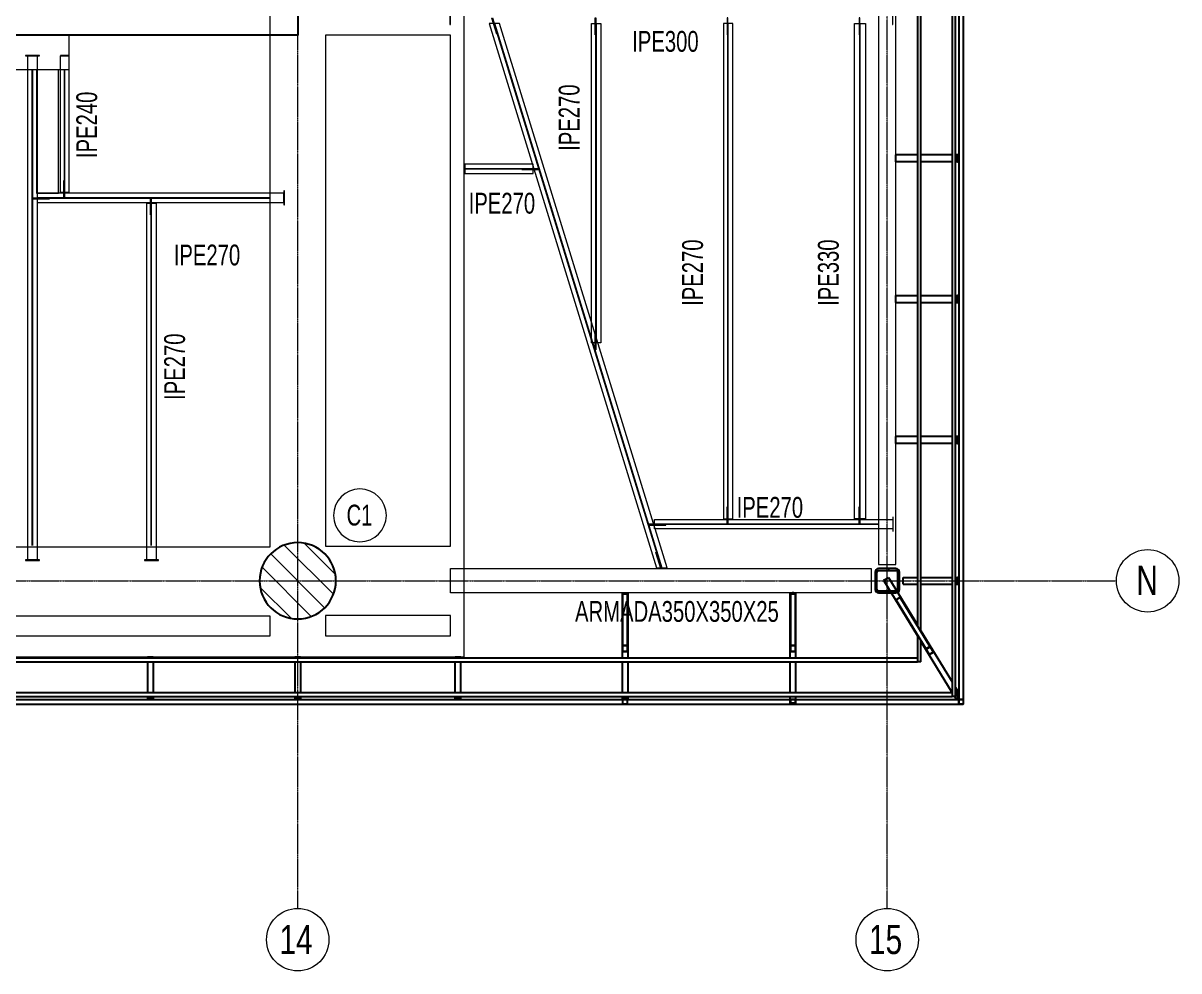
# Model space of a CAD drawing. Header units: millimetres. Extents: x -899 to 76352, y -21218 to 30068.
# Drawn here: x 59686 to 76352, y -5625 to 8042 of the extents above; entities that cross this region are included whole.
import ezdxf

# ---------------------------------------------------------------- set-up
doc = ezdxf.new("R2010")
doc.units = ezdxf.units.MM
doc.header["$LTSCALE"] = 0.9
doc.linetypes.add('Grid Line', pattern=[3.33375, 1.905, -0.47625, 0.47625, -0.47625])
for name, color, linetype, lineweight in [('0-2', 250, 'Continuous', 5), ('A_ALMA', 255, 'Continuous', 5), ('E_COLUMNAS', 1, 'Continuous', 18), ('E_COLUMNAS-1', 254, 'Continuous', 25), ('E_COLUMNAS-2', 1, 'Continuous', 9), ('E_COLUMNAS-3', 1, 'Continuous', 35), ('E_COLUMNAS-4', 1, 'Continuous', 25), ('E_EJES', 8, 'Continuous', 9), ('E_EJES-1', 8, 'Grid Line', 9), ('E_MUROS-1', 2, 'Continuous', 25), ('E_TEXTO', 3, 'Continuous', 9), ('E_VIGAS', 5, 'Continuous', 9), ('E_VIGAS-1', 5, 'Continuous', 25), ('E_VIGAS-2', 10, 'Continuous', 25), ('P-PLATINA', 6, 'Continuous', 15), ('S-COLS-HDLN-1', 52, 'Continuous', 9), ('VIGAS_HCB', 253, 'Continuous', 15)]:
    doc.layers.add(name, color=color, linetype=linetype, lineweight=lineweight)
doc.styles.add('Arial Narrow', font='', dxfattribs={"width": 0.85, "height": 0.3})
doc.styles.add('Swis721 LtCn BT', font='swisscl.ttf', dxfattribs={"height": 0.42})
doc.styles.get('Arial Narrow').set_extended_font_data('Arial Narrow')

# ---------------------------------------------------------------- blocks, each defined once
blk = doc.blocks.new('EST_SFM_VIGA-METALICA-SECCION-C - EST_SFM_VIGA-METALICA-UPN100-1529792-PLANTA TIPO PISO 18 A PISO 23')
at = {"layer": 'E_VIGAS-2'}
for p, q in [((13.831, 0.032), (-13.129, 0.032)), ((14.268, 0.032), (13.965, 0.032)), ((14.269, 0.032), (14.269, -0.018)), ((-13.047, -0.018), (13.749, -0.018)), ((13.882, -0.018), (14.269, -0.018))]:
    blk.add_line(p, q, dxfattribs=at)
blk = doc.blocks.new('EST_SFM_VIGA-METALICA-SECCION-C - EST_SFM_VIGA-METALICA-UPN100-1530878-PLANTA TIPO PISO 18 A PISO 23')
at = {"layer": 'E_VIGAS-2'}
for p, q in [((14.54, 0.018), (-14.294, 0.018)), ((14.54, 0.018), (14.54, -0.032)), ((-14.294, -0.032), (14.54, -0.032))]:
    blk.add_line(p, q, dxfattribs=at)
blk = doc.blocks.new('EST_SFM_VIGA-METALICA-SECCION-C - EST_SFM_VIGA-METALICA-UPN160-1529890-PLANTA TIPO PISO 18 A PISO 23')
at = {"layer": 'E_VIGAS-1'}
for p, q in [((14.442, 0.018), (-14.49, 0.018)), ((14.506, 0.018), (14.5, 0.018)), ((14.506, 0.018), (14.506, 0.013)), ((-14.485, -0.047), (14.437, -0.047)), ((14.438, -0.047), (14.504, -0.047))]:
    blk.add_line(p, q, dxfattribs=at)
blk = doc.blocks.new('EST_SFM_VIGA-METALICA-SECCION-C - EST_SFM_VIGA-METALICA-UPN100-1527742-PLANTA TIPO PISO 18 A PISO 23')
at = {"layer": 'E_VIGAS-2'}
for p, q in [((34.044, 0.018), (-34.827, 0.018)), ((34.044, 0.018), (34.044, -0.032)), ((-34.827, -0.032), (34.044, -0.032))]:
    blk.add_line(p, q, dxfattribs=at)
blk = doc.blocks.new('EST_SFM_VIGA-METALICA-SECCION-C - EST_SFM_VIGA-METALICA-UPN100-1527772-PLANTA TIPO PISO 18 A PISO 23')
at = {"layer": 'E_VIGAS-2'}
for p, q in [((34.942, 0.032), (-34.929, 0.032)), ((34.942, 0.032), (34.942, -0.018)), ((-34.929, -0.018), (34.942, -0.018))]:
    blk.add_line(p, q, dxfattribs=at)
blk = doc.blocks.new('EST_SFM_VIGA-METALICA-SECCION-C - EST_SFM_VIGA-METALICA-UPN160-1579051-PLANTA TIPO PISO 18 A PISO 23')
at = {"layer": 'E_VIGAS-1'}
for p, q in [((30.107, 0.047), (-30.264, 0.047)), ((30.175, 0.047), (30.109, 0.047)), ((32.521, 0.047), (30.176, 0.047)), ((34.951, 0.047), (32.603, 0.047)), ((34.955, 0.047), (34.952, 0.047)), ((34.955, 0.047), (34.955, -0.016)), ((-30.269, -0.018), (30.113, -0.018)), ((30.171, -0.018), (32.533, -0.018)), ((32.591, -0.018), (34.955, -0.018))]:
    blk.add_line(p, q, dxfattribs=at)
blk = doc.blocks.new('EST_SCM_COLUMNA-METALICA-SECCION-CUADRADA - EST_SCM_COLUMNA-TUBULAR-CUADRADA_PTEØ_70x70 e_3mm-1588362-PLANTA TIPO PISO 18 A PISO 23')
at = {"layer": 'E_COLUMNAS-1'}
for p, q in [((-0.035, 0.029), (-0.035, -0.029)), ((-0.032, -0.029), (-0.032, 0.029)), ((0.029, 0.035), (-0.029, 0.035)), ((-0.029, 0.032), (0.029, 0.032)), ((0.032, 0.029), (0.032, -0.029)), ((0.035, -0.029), (0.035, 0.029)), ((0.029, -0.032), (-0.029, -0.032)), ((-0.029, -0.035), (0.029, -0.035))]:
    blk.add_line(p, q, dxfattribs=at)
for centre, radius, start, end in [((-0.029, 0.029), 0.006, 90, 180), ((-0.029, 0.029), 0.003, 90, 180), ((0.029, 0.029), 0.006, 360, 90), ((0.029, 0.029), 0.003, 0, 90), ((-0.029, -0.029), 0.006, 180, 270), ((-0.029, -0.029), 0.003, 180, 270), ((0.029, -0.029), 0.003, 270, 360), ((0.029, -0.029), 0.006, 270, 360), ((0.029, -0.029), 0.006, 280, 350), ((0.029, -0.029), 0.003, 300, 330)]:
    blk.add_arc(centre, radius, start, end, dxfattribs=at)
blk = doc.blocks.new('EST_SCM_COLUMNA-METALICA-SECCION-CUADRADA - EST_SCM_COLUMNA-TUBULAR-CUADRADA_PTEØ_70x70 e_3mm-V32-PLANTA TIPO PISO 18 A PISO 23')
at = {"layer": 'E_COLUMNAS-1'}
for p, q in [((-0.035, 0.029), (-0.035, -0.029)), ((-0.032, -0.029), (-0.032, 0.029)), ((0.029, 0.035), (-0.029, 0.035)), ((-0.029, 0.032), (0.029, 0.032)), ((0.032, 0.029), (0.032, -0.029)), ((0.035, -0.029), (0.035, 0.029)), ((0.029, -0.032), (-0.029, -0.032)), ((-0.029, -0.035), (0.029, -0.035))]:
    blk.add_line(p, q, dxfattribs=at)
for centre, radius, start, end in [((-0.029, 0.029), 0.006, 90, 180), ((-0.029, 0.029), 0.003, 90, 180), ((0.029, 0.029), 0.006, 360, 90), ((0.029, 0.029), 0.003, 0, 90), ((-0.029, -0.029), 0.006, 180, 270), ((-0.029, -0.029), 0.006, 190, 270), ((-0.029, -0.029), 0.003, 180, 270), ((-0.029, -0.029), 0.003, 210, 270), ((0.029, -0.029), 0.003, 270, 360), ((0.029, -0.029), 0.006, 270, 360), ((0.029, -0.029), 0.006, 270, 350), ((0.029, -0.029), 0.003, 270, 330)]:
    blk.add_arc(centre, radius, start, end, dxfattribs=at)
blk = doc.blocks.new('EST_SCM_COLUMNA-METALICA-SECCION-CUADRADA - EST_SCM_COLUMNA-TUBULAR-CUADRADA_PTEØ_70x70 e_3mm-V37-PLANTA TIPO PISO 18 A PISO 23')
at = {"layer": 'E_COLUMNAS-2'}
h = blk.add_hatch(dxfattribs=at)
h.set_pattern_fill('FP_5', color=256, style=0, pattern_type=2)
h.set_pattern_definition([(315, (-7.522, 138.917), (0.15909903, 0.15909903), [])])
h.paths.add_polyline_path([(-0.029, 0.035), (-0.033, 0.033), (-0.035, 0.029), (-0.031, 0.031)])
h.paths.add_polyline_path([(0.029, 0.035), (-0.029, 0.035), (-0.029, 0.032), (0.029, 0.032)])
h.paths.add_polyline_path([(0.029, 0.035), (0.031, 0.031), (0.035, 0.029), (0.033, 0.033)])
h.paths.add_polyline_path([(0.035, -0.029), (0.031, -0.031), (0.029, -0.035), (0.033, -0.033)])
h.paths.add_polyline_path([(0.035, 0.029), (0.032, 0.029), (0.032, -0.029), (0.035, -0.029)])
h.paths.add_polyline_path([(-0.035, -0.029), (-0.033, -0.033), (-0.029, -0.035), (-0.031, -0.031)])
h.paths.add_polyline_path([(-0.032, 0.029), (-0.035, 0.029), (-0.035, -0.029), (-0.032, -0.029)])
h.paths.add_polyline_path([(-0.029, -0.032), (-0.029, -0.035), (0.029, -0.035), (0.029, -0.032), (0.014, -0.032)])
at = {"layer": 'E_COLUMNAS-1'}
for p, q in [((-0.035, 0.029), (-0.035, -0.029)), ((-0.032, -0.029), (-0.032, 0.029)), ((0.029, 0.035), (-0.029, 0.035)), ((-0.029, 0.032), (0.029, 0.032)), ((0.032, 0.029), (0.032, -0.029)), ((0.035, -0.029), (0.035, 0.029)), ((0.029, -0.032), (-0.029, -0.032)), ((-0.029, -0.035), (0.029, -0.035))]:
    blk.add_line(p, q, dxfattribs=at)
for centre, radius, start, end in [((-0.029, 0.029), 0.006, 90, 180), ((-0.029, 0.029), 0.003, 90, 180), ((0.029, 0.029), 0.006, 360, 90), ((0.029, 0.029), 0.003, 0, 90), ((-0.029, -0.029), 0.006, 180, 270), ((-0.029, -0.029), 0.003, 180, 270), ((0.029, -0.029), 0.003, 270, 360), ((0.029, -0.029), 0.006, 270, 360)]:
    blk.add_arc(centre, radius, start, end, dxfattribs=at)
blk = doc.blocks.new('DCTIB_CNI_EST_MOD-1A-FAC_0001_rvt-2-PLANTA TIPO PISO 18 A PISO 23')
at = {"layer": 'E_COLUMNAS-1'}
for centre, radius, start, end in [((-9.971, 138.946), 0.006, 90, 170), ((-9.971, 138.946), 0.006, 90, 170), ((-9.971, 138.946), 0.003, 90, 150), ((-9.971, 138.946), 0.003, 90, 150), ((-9.913, 138.946), 0.006, 10, 90), ((-9.913, 138.946), 0.006, 10, 90), ((-9.913, 138.946), 0.003, 30, 90), ((-9.913, 138.946), 0.003, 30, 90), ((-5.128, 138.946), 0.006, 100, 170), ((-5.128, 138.946), 0.006, 100, 170), ((-5.128, 138.946), 0.003, 120, 150), ((-5.128, 138.946), 0.003, 120, 150)]:
    blk.add_arc(centre, radius, start, end, dxfattribs=at)
at = {"layer": 'E_VIGAS-1'}
for p, q in [((-6.037, 146.704), (-6.037, 146.804)), ((-5.727, 146.804), (-6.037, 146.804)), ((-5.727, 146.704), (-6.037, 146.704)), ((-5.227, 146.804), (-5.677, 146.804)), ((-5.227, 146.704), (-5.677, 146.704)), ((-5.149, 146.804), (-5.177, 146.804)), ((-5.149, 146.704), (-5.177, 146.704)), ((-5.149, 146.804), (-5.149, 146.704)), ((-5.149, 146.704), (-5.149, 146.804)), ((-5.149, 146.804), (-5.148, 146.804)), ((-5.148, 146.704), (-5.149, 146.704)), ((-5.148, 146.804), (-5.148, 146.767)), ((-5.129, 146.804), (-5.148, 146.804)), ((-5.148, 146.757), (-5.143, 146.757)), ((-5.143, 146.757), (-5.148, 146.757)), ((-5.148, 146.757), (-5.143, 146.757)), ((-5.143, 146.752), (-5.148, 146.752)), ((-5.143, 146.752), (-5.148, 146.752)), ((-5.148, 146.752), (-5.143, 146.752)), ((-5.148, 146.742), (-5.148, 146.704)), ((-5.148, 146.704), (-5.129, 146.704)), ((-5.143, 146.757), (-5.129, 146.757)), ((-5.129, 146.752), (-5.143, 146.752)), ((-6.038, 144.674), (-6.038, 144.774)), ((-6.038, 144.774), (-5.727, 144.774)), ((-6.038, 144.674), (-5.727, 144.674)), ((-5.677, 144.774), (-5.227, 144.774)), ((-5.677, 144.674), (-5.227, 144.674)), ((-5.177, 144.774), (-5.149, 144.774)), ((-5.177, 144.674), (-5.149, 144.674)), ((-5.149, 144.774), (-5.149, 144.674)), ((-5.149, 144.774), (-5.148, 144.774)), ((-5.149, 144.674), (-5.149, 144.774)), ((-5.148, 144.674), (-5.149, 144.674)), ((-5.129, 144.774), (-5.148, 144.774)), ((-5.148, 144.774), (-5.148, 144.736)), ((-5.148, 144.726), (-5.143, 144.726)), ((-5.143, 144.726), (-5.148, 144.726)), ((-5.148, 144.726), (-5.143, 144.726)), ((-5.143, 144.721), (-5.148, 144.721)), ((-5.143, 144.721), (-5.148, 144.721)), ((-5.148, 144.721), (-5.143, 144.721)), ((-5.148, 144.711), (-5.148, 144.674)), ((-5.148, 144.674), (-5.129, 144.674)), ((-5.143, 144.726), (-5.129, 144.726)), ((-5.129, 144.721), (-5.143, 144.721)), ((-6.037, 142.643), (-6.037, 142.743)), ((-5.727, 142.743), (-6.037, 142.743)), ((-5.227, 142.743), (-5.677, 142.743)), ((-5.149, 142.743), (-5.177, 142.743)), ((-5.149, 142.743), (-5.149, 142.643)), ((-5.149, 142.643), (-5.149, 142.743)), ((-5.149, 142.743), (-5.148, 142.743)), ((-5.148, 142.743), (-5.148, 142.706)), ((-5.129, 142.743), (-5.148, 142.743)), ((-5.148, 142.696), (-5.143, 142.696)), ((-5.143, 142.696), (-5.148, 142.696)), ((-5.148, 142.696), (-5.143, 142.696)), ((-5.143, 142.69), (-5.148, 142.69)), ((-5.143, 142.69), (-5.148, 142.69)), ((-5.148, 142.69), (-5.143, 142.69)), ((-5.148, 142.68), (-5.148, 142.643)), ((-5.143, 142.696), (-5.129, 142.696)), ((-5.129, 142.69), (-5.143, 142.69)), ((-5.727, 142.643), (-6.037, 142.643)), ((-5.227, 142.643), (-5.677, 142.643)), ((-5.149, 142.643), (-5.177, 142.643)), ((-5.148, 142.643), (-5.149, 142.643)), ((-5.148, 142.643), (-5.129, 142.643)), ((-6.215, 140.67), (-6.145, 140.712)), ((-6.215, 140.67), (-5.727, 139.869)), ((-6.145, 140.712), (-5.727, 140.027)), ((-5.934, 140.612), (-5.934, 140.712)), ((-5.934, 140.712), (-5.727, 140.712)), ((-5.677, 140.712), (-5.227, 140.712)), ((-5.177, 140.712), (-5.149, 140.712)), ((-5.149, 140.712), (-5.149, 140.612)), ((-5.149, 140.712), (-5.148, 140.712)), ((-5.149, 140.612), (-5.149, 140.712)), ((-5.129, 140.712), (-5.148, 140.712)), ((-5.148, 140.712), (-5.148, 140.675)), ((-5.148, 140.665), (-5.143, 140.665)), ((-5.143, 140.665), (-5.148, 140.665)), ((-5.148, 140.665), (-5.143, 140.665)), ((-5.143, 140.66), (-5.148, 140.66)), ((-5.143, 140.66), (-5.148, 140.66)), ((-5.148, 140.66), (-5.143, 140.66)), ((-5.143, 140.665), (-5.129, 140.665)), ((-5.129, 140.66), (-5.143, 140.66)), ((-5.934, 140.612), (-5.727, 140.612)), ((-5.677, 140.612), (-5.227, 140.612)), ((-5.177, 140.612), (-5.149, 140.612)), ((-5.148, 140.612), (-5.149, 140.612)), ((-5.148, 140.65), (-5.148, 140.612)), ((-5.148, 140.612), (-5.129, 140.612)), ((-9.983, 140.487), (-9.901, 140.487)), ((-9.983, 140.487), (-9.983, 139.545)), ((-9.977, 140.468), (-9.977, 139.727)), ((-9.91, 140.472), (-9.974, 140.472)), ((-9.907, 139.727), (-9.907, 140.468)), ((-9.901, 140.487), (-9.901, 139.545)), ((-7.563, 140.488), (-7.535, 140.488)), ((-7.563, 140.487), (-7.481, 140.487)), ((-7.563, 139.545), (-7.563, 140.487)), ((-7.557, 140.464), (-7.557, 139.727)), ((-7.49, 140.468), (-7.554, 140.468)), ((-7.525, 140.488), (-7.525, 140.487)), ((-7.519, 140.488), (-7.525, 140.488)), ((-7.52, 140.487), (-7.52, 140.488)), ((-7.509, 140.488), (-7.481, 140.488)), ((-7.487, 139.727), (-7.487, 140.464)), ((-7.481, 139.545), (-7.481, 140.487)), ((-6.034, 140.384), (-5.602, 139.675)), ((-5.979, 140.423), (-6.033, 140.389)), ((-5.542, 139.711), (-5.974, 140.421)), ((-5.676, 139.943), (-5.227, 139.206)), ((-9.977, 139.727), (-9.977, 139.645)), ((-9.976, 139.731), (-9.976, 139.727)), ((-9.976, 139.645), (-9.976, 139.727)), ((-9.91, 139.731), (-9.974, 139.731)), ((-9.974, 139.729), (-9.91, 139.729)), ((-9.909, 139.727), (-9.909, 139.731)), ((-9.909, 139.727), (-9.909, 139.645)), ((-9.907, 139.645), (-9.907, 139.727)), ((-7.557, 139.727), (-7.557, 139.645)), ((-7.556, 139.731), (-7.556, 139.727)), ((-7.556, 139.645), (-7.556, 139.727)), ((-7.49, 139.731), (-7.554, 139.731)), ((-7.554, 139.729), (-7.49, 139.729)), ((-7.489, 139.727), (-7.489, 139.731)), ((-7.489, 139.727), (-7.489, 139.645)), ((-7.487, 139.645), (-7.487, 139.727)), ((-5.677, 139.787), (-5.227, 139.048)), ((-5.602, 139.679), (-5.6, 139.676)), ((-5.602, 139.675), (-5.556, 139.601)), ((-5.547, 139.713), (-5.601, 139.68)), ((-5.6, 139.678), (-5.545, 139.712)), ((-5.555, 139.602), (-5.6, 139.676)), ((-5.543, 139.711), (-5.545, 139.714)), ((-5.543, 139.711), (-5.498, 139.637)), ((-5.497, 139.637), (-5.542, 139.711)), ((-16.828, 139.567), (-16.746, 139.567)), ((-16.828, 139.567), (-16.828, 139.545)), ((-16.828, 139.495), (-16.828, 139.045)), ((-16.746, 139.567), (-16.746, 139.545)), ((-16.746, 139.495), (-16.746, 139.045)), ((-14.703, 139.567), (-14.621, 139.567)), ((-14.703, 139.567), (-14.703, 139.545)), ((-14.703, 139.495), (-14.703, 139.045)), ((-14.621, 139.567), (-14.621, 139.545)), ((-14.621, 139.495), (-14.621, 139.045)), ((-12.393, 139.567), (-12.311, 139.567)), ((-12.393, 139.545), (-12.393, 139.567)), ((-12.393, 139.045), (-12.393, 139.495)), ((-12.311, 139.545), (-12.311, 139.567)), ((-12.311, 139.045), (-12.311, 139.495)), ((-9.983, 139.495), (-9.983, 139.045)), ((-9.976, 139.652), (-9.976, 139.645)), ((-9.91, 139.643), (-9.974, 139.643)), ((-9.974, 139.641), (-9.91, 139.641)), ((-9.909, 139.645), (-9.909, 139.652)), ((-9.901, 139.495), (-9.901, 139.045)), ((-7.563, 139.045), (-7.563, 139.495)), ((-7.556, 139.652), (-7.556, 139.645)), ((-7.49, 139.643), (-7.554, 139.643)), ((-7.554, 139.641), (-7.49, 139.641)), ((-7.489, 139.645), (-7.489, 139.652)), ((-7.481, 139.045), (-7.481, 139.495)), ((-5.56, 139.609), (-5.555, 139.602)), ((-5.498, 139.634), (-5.553, 139.601)), ((-5.552, 139.599), (-5.497, 139.632)), ((-5.498, 139.637), (-5.502, 139.644)), ((-16.828, 138.995), (-16.828, 138.967)), ((-16.746, 138.995), (-16.746, 138.967)), ((-14.703, 138.995), (-14.703, 138.967)), ((-14.621, 138.995), (-14.621, 138.967)), ((-12.393, 138.967), (-12.393, 138.995)), ((-12.311, 138.967), (-12.311, 138.995)), ((-9.983, 138.995), (-9.983, 138.967)), ((-9.901, 138.995), (-9.901, 138.967)), ((-7.563, 138.9), (-7.563, 138.995)), ((-7.481, 138.9), (-7.481, 138.995)), ((-5.194, 138.995), (-5.177, 138.967)), ((-5.177, 139.124), (-5.149, 139.078)), ((-5.149, 138.967), (-5.149, 139.078)), ((-5.148, 139.076), (-5.148, 139.023)), ((-5.129, 139.033), (-5.148, 139.065)), ((-5.146, 138.999), (-5.143, 138.994)), ((-16.828, 138.967), (-16.746, 138.967)), ((-16.828, 138.966), (-16.828, 138.967)), ((-16.8, 138.966), (-16.828, 138.966)), ((-16.79, 138.961), (-16.79, 138.966)), ((-16.79, 138.947), (-16.79, 138.961)), ((-16.785, 138.966), (-16.785, 138.961)), ((-16.785, 138.961), (-16.785, 138.947)), ((-16.746, 138.966), (-16.774, 138.966)), ((-16.746, 138.967), (-16.746, 138.966)), ((-14.621, 138.967), (-14.703, 138.967)), ((-14.703, 138.967), (-14.621, 138.967)), ((-14.703, 138.966), (-14.703, 138.967)), ((-14.675, 138.966), (-14.703, 138.966)), ((-14.665, 138.961), (-14.665, 138.966)), ((-14.665, 138.947), (-14.665, 138.961)), ((-14.66, 138.966), (-14.66, 138.961)), ((-14.66, 138.961), (-14.66, 138.947)), ((-14.621, 138.966), (-14.649, 138.966)), ((-14.621, 138.967), (-14.621, 138.966)), ((-12.311, 138.967), (-12.393, 138.967)), ((-12.393, 138.966), (-12.393, 138.967)), ((-12.393, 138.967), (-12.311, 138.967)), ((-12.365, 138.966), (-12.393, 138.966)), ((-12.355, 138.961), (-12.355, 138.966)), ((-12.355, 138.947), (-12.355, 138.961)), ((-12.35, 138.966), (-12.35, 138.961)), ((-12.35, 138.961), (-12.35, 138.947)), ((-12.311, 138.966), (-12.339, 138.966)), ((-12.311, 138.967), (-12.311, 138.966)), ((-9.901, 138.967), (-9.983, 138.967)), ((-9.983, 138.967), (-9.901, 138.967)), ((-9.983, 138.966), (-9.983, 138.967)), ((-9.955, 138.966), (-9.983, 138.966)), ((-9.945, 138.961), (-9.945, 138.966)), ((-9.945, 138.952), (-9.945, 138.961)), ((-9.945, 138.947), (-9.945, 138.949)), ((-9.94, 138.966), (-9.94, 138.961)), ((-9.94, 138.961), (-9.94, 138.952)), ((-9.94, 138.949), (-9.94, 138.947)), ((-9.901, 138.966), (-9.929, 138.966)), ((-9.901, 138.967), (-9.901, 138.966)), ((-7.557, 138.9), (-7.563, 138.9)), ((-7.49, 138.9), (-7.554, 138.9)), ((-7.481, 138.9), (-7.487, 138.9)), ((-5.149, 138.967), (-5.177, 138.967)), ((-5.177, 138.967), (-5.149, 138.967)), ((-5.148, 138.966), (-5.177, 138.966)), ((-5.17, 138.966), (-5.158, 138.947)), ((-5.153, 138.95), (-5.153, 138.952)), ((-5.152, 138.955), (-5.151, 138.957)), ((-5.15, 138.959), (-5.149, 138.961)), ((-5.148, 138.972), (-5.148, 138.966)), ((-5.148, 138.966), (-5.148, 138.972)), ((-5.143, 138.984), (-5.146, 138.99))]:
    blk.add_line(p, q, dxfattribs=at)
at = {"layer": 'E_VIGAS-1', "flags": 128}
for points in [[(-9.974, 140.472), (-9.975, 140.471), (-9.975, 140.471), (-9.976, 140.471), (-9.976, 140.47), (-9.977, 140.469), (-9.977, 140.469), (-9.977, 140.468)], [(-9.907, 140.468), (-9.907, 140.469), (-9.907, 140.469), (-9.908, 140.47), (-9.908, 140.471), (-9.909, 140.471), (-9.909, 140.471), (-9.91, 140.472)], [(-7.554, 140.468), (-7.555, 140.467), (-7.555, 140.467), (-7.556, 140.467), (-7.556, 140.466), (-7.557, 140.465), (-7.557, 140.465), (-7.557, 140.464)], [(-7.487, 140.464), (-7.487, 140.465), (-7.487, 140.465), (-7.488, 140.466), (-7.488, 140.467), (-7.489, 140.467), (-7.489, 140.467), (-7.49, 140.468)], [(-6.034, 140.384), (-6.034, 140.385), (-6.034, 140.386), (-6.034, 140.387), (-6.034, 140.388), (-6.034, 140.388), (-6.034, 140.389), (-6.033, 140.389)], [(-5.979, 140.423), (-5.978, 140.423), (-5.977, 140.423), (-5.977, 140.423), (-5.976, 140.423), (-5.975, 140.422), (-5.974, 140.422), (-5.974, 140.421)], [(-9.974, 139.731), (-9.975, 139.731), (-9.975, 139.731), (-9.976, 139.73), (-9.976, 139.73), (-9.977, 139.729), (-9.977, 139.728), (-9.977, 139.727)], [(-9.976, 139.727), (-9.976, 139.728), (-9.975, 139.728), (-9.975, 139.728), (-9.975, 139.729), (-9.975, 139.729), (-9.974, 139.729), (-9.974, 139.729)], [(-9.907, 139.727), (-9.907, 139.728), (-9.907, 139.729), (-9.908, 139.73), (-9.908, 139.73), (-9.909, 139.731), (-9.909, 139.731), (-9.91, 139.731)], [(-9.91, 139.729), (-9.91, 139.729), (-9.909, 139.729), (-9.909, 139.729), (-9.909, 139.728), (-9.909, 139.728), (-9.909, 139.728), (-9.909, 139.727)], [(-7.554, 139.731), (-7.555, 139.731), (-7.555, 139.731), (-7.556, 139.73), (-7.556, 139.73), (-7.557, 139.729), (-7.557, 139.728), (-7.557, 139.727)], [(-7.556, 139.727), (-7.556, 139.728), (-7.555, 139.728), (-7.555, 139.728), (-7.555, 139.729), (-7.555, 139.729), (-7.554, 139.729), (-7.554, 139.729)], [(-7.487, 139.727), (-7.487, 139.728), (-7.487, 139.729), (-7.488, 139.73), (-7.488, 139.73), (-7.489, 139.731), (-7.489, 139.731), (-7.49, 139.731)], [(-7.49, 139.729), (-7.49, 139.729), (-7.489, 139.729), (-7.489, 139.729), (-7.489, 139.728), (-7.489, 139.728), (-7.489, 139.728), (-7.489, 139.727)], [(-5.601, 139.68), (-5.602, 139.68), (-5.602, 139.679), (-5.602, 139.678), (-5.602, 139.678), (-5.602, 139.677), (-5.602, 139.676), (-5.602, 139.675)], [(-5.6, 139.676), (-5.601, 139.676), (-5.601, 139.677), (-5.601, 139.677), (-5.601, 139.678), (-5.601, 139.678), (-5.6, 139.678), (-5.6, 139.678)], [(-5.542, 139.711), (-5.542, 139.712), (-5.543, 139.713), (-5.544, 139.713), (-5.544, 139.714), (-5.545, 139.714), (-5.546, 139.714), (-5.547, 139.713)], [(-5.545, 139.712), (-5.545, 139.712), (-5.545, 139.712), (-5.544, 139.712), (-5.544, 139.712), (-5.544, 139.711), (-5.543, 139.711), (-5.543, 139.711)], [(-9.977, 139.645), (-9.977, 139.644), (-9.977, 139.643), (-9.976, 139.642), (-9.976, 139.641), (-9.975, 139.641), (-9.975, 139.641), (-9.974, 139.641)], [(-9.974, 139.643), (-9.974, 139.643), (-9.975, 139.643), (-9.975, 139.643), (-9.975, 139.643), (-9.975, 139.644), (-9.976, 139.644), (-9.976, 139.645)], [(-9.91, 139.641), (-9.909, 139.641), (-9.909, 139.641), (-9.908, 139.641), (-9.908, 139.642), (-9.907, 139.643), (-9.907, 139.644), (-9.907, 139.645)], [(-9.909, 139.645), (-9.909, 139.644), (-9.909, 139.644), (-9.909, 139.643), (-9.909, 139.643), (-9.909, 139.643), (-9.91, 139.643), (-9.91, 139.643)], [(-7.557, 139.645), (-7.557, 139.644), (-7.557, 139.643), (-7.556, 139.642), (-7.556, 139.641), (-7.555, 139.641), (-7.555, 139.641), (-7.554, 139.641)], [(-7.554, 139.643), (-7.554, 139.643), (-7.555, 139.643), (-7.555, 139.643), (-7.555, 139.643), (-7.555, 139.644), (-7.556, 139.644), (-7.556, 139.645)], [(-7.49, 139.641), (-7.489, 139.641), (-7.489, 139.641), (-7.488, 139.641), (-7.488, 139.642), (-7.487, 139.643), (-7.487, 139.644), (-7.487, 139.645)], [(-7.489, 139.645), (-7.489, 139.644), (-7.489, 139.644), (-7.489, 139.643), (-7.489, 139.643), (-7.489, 139.643), (-7.49, 139.643), (-7.49, 139.643)], [(-5.556, 139.601), (-5.556, 139.6), (-5.555, 139.6), (-5.555, 139.599), (-5.554, 139.599), (-5.553, 139.599), (-5.552, 139.599), (-5.552, 139.599)], [(-5.553, 139.601), (-5.553, 139.601), (-5.553, 139.601), (-5.554, 139.601), (-5.554, 139.601), (-5.554, 139.601), (-5.555, 139.601), (-5.555, 139.601), (-5.555, 139.602)], [(-5.498, 139.637), (-5.498, 139.636), (-5.498, 139.636), (-5.498, 139.635), (-5.498, 139.635), (-5.498, 139.635), (-5.498, 139.634), (-5.498, 139.634)], [(-5.497, 139.632), (-5.497, 139.633), (-5.496, 139.633), (-5.496, 139.634), (-5.496, 139.635), (-5.496, 139.636), (-5.496, 139.636), (-5.497, 139.637)], [(-5.149, 139.078), (-5.149, 139.077), (-5.148, 139.076)], [(-5.143, 138.994), (-5.138, 138.987), (-5.133, 138.978), (-5.129, 138.971)], [(-5.177, 138.966), (-5.177, 138.967), (-5.177, 138.967)], [(-5.154, 138.947), (-5.153, 138.951), (-5.152, 138.956), (-5.149, 138.96), (-5.146, 138.964), (-5.142, 138.968), (-5.138, 138.97), (-5.135, 138.971)], [(-5.129, 138.961), (-5.133, 138.968), (-5.138, 138.977), (-5.143, 138.984)]]:
    blk.add_lwpolyline(points, dxfattribs=at)
at = {"layer": 'E_VIGAS-1'}
for centre, start_param, end_param in [((-7.535, 140.488), 0, 1.570796), ((-7.535, 140.487), 4.974188, 5.497787), ((-7.535, 140.487), 5.759587, 6.283185), ((-7.509, 140.488), 1.570796, 3.141593), ((-7.509, 140.487), 3.141593, 3.665191), ((-7.509, 140.487), 3.926991, 4.45059)]:
    blk.add_ellipse(centre, major_axis=(0.0107, 0), ratio=0.003149, start_param=start_param, end_param=end_param, dxfattribs=at)
for points, knots in [([(-5.148, 146.767), (-5.148, 146.766), (-5.148, 146.765), (-5.147, 146.762), (-5.147, 146.76), (-5.146, 146.759), (-5.145, 146.757), (-5.143, 146.757), (-5.143, 146.757)], [0, 0, 0, 0, 0.142857, 0.285714, 0.428571, 0.571429, 0.785714, 1, 1, 1, 1]), ([(-5.143, 146.752), (-5.143, 146.752), (-5.144, 146.751), (-5.145, 146.751), (-5.146, 146.75), (-5.147, 146.748), (-5.147, 146.747), (-5.147, 146.746), (-5.148, 146.744), (-5.148, 146.743), (-5.148, 146.742)], [0, 0, 0, 0, 0.142857, 0.285714, 0.428571, 0.571429, 0.678571, 0.732143, 0.785714, 1, 1, 1, 1]), ([(-5.148, 144.736), (-5.148, 144.735), (-5.148, 144.734), (-5.147, 144.732), (-5.147, 144.73), (-5.146, 144.728), (-5.145, 144.727), (-5.143, 144.726), (-5.143, 144.726)], [0, 0, 0, 0, 0.142857, 0.285714, 0.428571, 0.571429, 0.785714, 1, 1, 1, 1]), ([(-5.143, 144.721), (-5.143, 144.721), (-5.144, 144.721), (-5.145, 144.72), (-5.146, 144.719), (-5.147, 144.718), (-5.147, 144.716), (-5.147, 144.715), (-5.148, 144.714), (-5.148, 144.712), (-5.148, 144.711)], [0, 0, 0, 0, 0.142857, 0.285714, 0.428571, 0.571429, 0.678571, 0.732143, 0.785714, 1, 1, 1, 1]), ([(-5.148, 142.706), (-5.148, 142.705), (-5.148, 142.703), (-5.147, 142.701), (-5.147, 142.699), (-5.146, 142.697), (-5.145, 142.696), (-5.143, 142.696), (-5.143, 142.696)], [0, 0, 0, 0, 0.142857, 0.285714, 0.428571, 0.571429, 0.785714, 1, 1, 1, 1]), ([(-5.143, 142.69), (-5.143, 142.69), (-5.144, 142.69), (-5.145, 142.69), (-5.146, 142.688), (-5.147, 142.687), (-5.147, 142.686), (-5.147, 142.685), (-5.148, 142.683), (-5.148, 142.682), (-5.148, 142.68)], [0, 0, 0, 0, 0.142857, 0.285714, 0.428571, 0.571429, 0.678571, 0.732143, 0.785714, 1, 1, 1, 1]), ([(-5.148, 140.675), (-5.148, 140.674), (-5.148, 140.673), (-5.147, 140.67), (-5.147, 140.669), (-5.146, 140.667), (-5.145, 140.665), (-5.143, 140.665), (-5.143, 140.665)], [0, 0, 0, 0, 0.142857, 0.285714, 0.428571, 0.571429, 0.785714, 1, 1, 1, 1]), ([(-5.143, 140.66), (-5.143, 140.66), (-5.144, 140.66), (-5.145, 140.659), (-5.146, 140.658), (-5.147, 140.656), (-5.147, 140.655), (-5.147, 140.654), (-5.148, 140.652), (-5.148, 140.651), (-5.148, 140.65)], [0, 0, 0, 0, 0.142857, 0.285714, 0.428571, 0.571429, 0.678571, 0.732143, 0.785714, 1, 1, 1, 1]), ([(-5.148, 139.023), (-5.148, 139.021), (-5.148, 139.018), (-5.148, 139.014), (-5.147, 139.009), (-5.147, 139.004), (-5.145, 138.998), (-5.143, 138.995), (-5.143, 138.994)], [0, 0, 0, 0, 0.142857, 0.285714, 0.428571, 0.571429, 0.857143, 1, 1, 1, 1]), ([(-16.79, 138.961), (-16.79, 138.962), (-16.79, 138.963), (-16.792, 138.965), (-16.793, 138.965), (-16.795, 138.966), (-16.796, 138.966), (-16.797, 138.966), (-16.799, 138.966), (-16.8, 138.966)], [0, 0, 0, 0, 0.285714, 0.428571, 0.571429, 0.678571, 0.732143, 0.785714, 1, 1, 1, 1]), ([(-16.8, 138.966), (-16.799, 138.966), (-16.798, 138.966), (-16.795, 138.966), (-16.793, 138.965), (-16.791, 138.964), (-16.79, 138.963), (-16.79, 138.962), (-16.79, 138.961)], [0, 0, 0, 0, 0.142857, 0.285714, 0.428571, 0.571429, 0.785714, 1, 1, 1, 1]), ([(-16.785, 138.961), (-16.785, 138.962), (-16.784, 138.963), (-16.783, 138.965), (-16.781, 138.965), (-16.78, 138.966), (-16.779, 138.966), (-16.777, 138.966), (-16.775, 138.966), (-16.774, 138.966)], [0, 0, 0, 0, 0.285714, 0.428571, 0.571429, 0.678571, 0.732143, 0.785714, 1, 1, 1, 1]), ([(-16.774, 138.966), (-16.775, 138.966), (-16.776, 138.966), (-16.779, 138.966), (-16.781, 138.965), (-16.783, 138.964), (-16.784, 138.963), (-16.785, 138.962), (-16.785, 138.961)], [0, 0, 0, 0, 0.142857, 0.285714, 0.428571, 0.571429, 0.785714, 1, 1, 1, 1]), ([(-14.665, 138.961), (-14.665, 138.962), (-14.665, 138.963), (-14.667, 138.965), (-14.668, 138.965), (-14.67, 138.966), (-14.671, 138.966), (-14.672, 138.966), (-14.674, 138.966), (-14.675, 138.966)], [0, 0, 0, 0, 0.285714, 0.428571, 0.571429, 0.678571, 0.732143, 0.785714, 1, 1, 1, 1]), ([(-14.675, 138.966), (-14.674, 138.966), (-14.673, 138.966), (-14.67, 138.966), (-14.668, 138.965), (-14.666, 138.964), (-14.665, 138.963), (-14.665, 138.962), (-14.665, 138.961)], [0, 0, 0, 0, 0.142857, 0.285714, 0.428571, 0.571429, 0.785714, 1, 1, 1, 1]), ([(-14.66, 138.961), (-14.66, 138.962), (-14.659, 138.963), (-14.658, 138.965), (-14.656, 138.965), (-14.655, 138.966), (-14.654, 138.966), (-14.652, 138.966), (-14.65, 138.966), (-14.649, 138.966)], [0, 0, 0, 0, 0.285714, 0.428571, 0.571429, 0.678571, 0.732143, 0.785714, 1, 1, 1, 1]), ([(-14.649, 138.966), (-14.65, 138.966), (-14.651, 138.966), (-14.654, 138.966), (-14.656, 138.965), (-14.658, 138.964), (-14.659, 138.963), (-14.66, 138.962), (-14.66, 138.961)], [0, 0, 0, 0, 0.142857, 0.285714, 0.428571, 0.571429, 0.785714, 1, 1, 1, 1]), ([(-12.365, 138.966), (-12.364, 138.966), (-12.363, 138.966), (-12.36, 138.966), (-12.358, 138.965), (-12.356, 138.964), (-12.355, 138.963), (-12.355, 138.962), (-12.355, 138.961)], [0, 0, 0, 0, 0.142857, 0.285714, 0.428571, 0.571429, 0.785714, 1, 1, 1, 1]), ([(-12.355, 138.961), (-12.355, 138.962), (-12.355, 138.963), (-12.357, 138.965), (-12.358, 138.965), (-12.36, 138.966), (-12.361, 138.966), (-12.362, 138.966), (-12.364, 138.966), (-12.365, 138.966)], [0, 0, 0, 0, 0.285714, 0.428571, 0.571429, 0.678571, 0.732143, 0.785714, 1, 1, 1, 1]), ([(-12.339, 138.966), (-12.34, 138.966), (-12.341, 138.966), (-12.344, 138.966), (-12.346, 138.965), (-12.348, 138.964), (-12.349, 138.963), (-12.35, 138.962), (-12.35, 138.961)], [0, 0, 0, 0, 0.142857, 0.285714, 0.428571, 0.571429, 0.785714, 1, 1, 1, 1]), ([(-12.35, 138.961), (-12.35, 138.962), (-12.349, 138.963), (-12.348, 138.965), (-12.346, 138.965), (-12.345, 138.966), (-12.344, 138.966), (-12.342, 138.966), (-12.34, 138.966), (-12.339, 138.966)], [0, 0, 0, 0, 0.285714, 0.428571, 0.571429, 0.678571, 0.732143, 0.785714, 1, 1, 1, 1]), ([(-9.945, 138.961), (-9.945, 138.962), (-9.945, 138.963), (-9.947, 138.965), (-9.948, 138.965), (-9.95, 138.966), (-9.951, 138.966), (-9.952, 138.966), (-9.954, 138.966), (-9.955, 138.966)], [0, 0, 0, 0, 0.285714, 0.428571, 0.571429, 0.678571, 0.732143, 0.785714, 1, 1, 1, 1]), ([(-9.955, 138.966), (-9.954, 138.966), (-9.953, 138.966), (-9.95, 138.966), (-9.948, 138.965), (-9.946, 138.964), (-9.945, 138.963), (-9.945, 138.962), (-9.945, 138.961)], [0, 0, 0, 0, 0.142857, 0.285714, 0.428571, 0.571429, 0.785714, 1, 1, 1, 1]), ([(-9.94, 138.961), (-9.94, 138.962), (-9.939, 138.963), (-9.938, 138.965), (-9.936, 138.965), (-9.935, 138.966), (-9.934, 138.966), (-9.932, 138.966), (-9.93, 138.966), (-9.929, 138.966)], [0, 0, 0, 0, 0.285714, 0.428571, 0.571429, 0.678571, 0.732143, 0.785714, 1, 1, 1, 1]), ([(-9.929, 138.966), (-9.93, 138.966), (-9.931, 138.966), (-9.934, 138.966), (-9.936, 138.965), (-9.938, 138.964), (-9.939, 138.963), (-9.94, 138.962), (-9.94, 138.961)], [0, 0, 0, 0, 0.142857, 0.285714, 0.428571, 0.571429, 0.785714, 1, 1, 1, 1]), ([(-5.143, 138.984), (-5.143, 138.985), (-5.144, 138.986), (-5.144, 138.986), (-5.145, 138.987), (-5.145, 138.987), (-5.145, 138.987), (-5.146, 138.987), (-5.146, 138.987), (-5.146, 138.987), (-5.146, 138.986), (-5.147, 138.986), (-5.147, 138.985), (-5.147, 138.985), (-5.147, 138.985), (-5.147, 138.985), (-5.147, 138.985), (-5.147, 138.984), (-5.147, 138.984), (-5.147, 138.983), (-5.147, 138.982), (-5.147, 138.982), (-5.147, 138.982), (-5.147, 138.982), (-5.148, 138.982), (-5.148, 138.981), (-5.148, 138.98), (-5.148, 138.98), (-5.148, 138.979), (-5.148, 138.978), (-5.148, 138.977), (-5.148, 138.975), (-5.148, 138.973), (-5.148, 138.972)], [0, 0, 0, 0, 0.071429, 0.142857, 0.160714, 0.178571, 0.214286, 0.25, 0.285714, 0.321429, 0.357143, 0.392857, 0.410714, 0.419643, 0.428571, 0.4375, 0.446429, 0.464286, 0.5, 0.535714, 0.553571, 0.5625, 0.571429, 0.580357, 0.589286, 0.607143, 0.642857, 0.678571, 0.714286, 0.75, 0.785714, 0.857143, 1, 1, 1, 1]), ([(-5.148, 138.972), (-5.148, 138.973), (-5.148, 138.975), (-5.148, 138.977), (-5.148, 138.978), (-5.148, 138.979), (-5.148, 138.98), (-5.148, 138.98), (-5.148, 138.981), (-5.148, 138.982), (-5.147, 138.982), (-5.147, 138.982), (-5.147, 138.982)], [0, 0, 0, 0, 0.1428571, 0.2142857, 0.25, 0.2857143, 0.3214286, 0.3571429, 0.3928571, 0.4107143, 0.4196429, 0.4285714, 0.4285714, 0.4285714, 0.4285714]), ([(-5.146, 138.987), (-5.146, 138.987), (-5.146, 138.987), (-5.145, 138.987), (-5.145, 138.987), (-5.145, 138.987), (-5.144, 138.986), (-5.144, 138.986), (-5.143, 138.985), (-5.143, 138.984)], [0.7142857, 0.7142857, 0.7142857, 0.7142857, 0.75, 0.7857143, 0.8214286, 0.8392857, 0.8571429, 0.9285714, 1, 1, 1, 1])]:
    blk.add_open_spline(points, degree=3, knots=knots, dxfattribs=at)
for points in [[(-5.147, 139.009), (-5.147, 139.012), (-5.148, 139.016), (-5.148, 139.021), (-5.148, 139.023)], [(-5.143, 138.994), (-5.144, 138.996), (-5.145, 138.999), (-5.146, 139.001)], [(-5.149, 138.967), (-5.149, 138.967), (-5.149, 138.967), (-5.148, 138.966), (-5.148, 138.966)]]:
    blk.add_open_spline(points, degree=3, dxfattribs=at)
at = {"layer": 'E_COLUMNAS-1', "rotation": 180}
for name, p in [('EST_SCM_COLUMNA-METALICA-SECCION-CUADRADA - EST_SCM_COLUMNA-TUBULAR-CUADRADA_PTEØ_70x70 e_3mm-V32-PLANTA TIPO PISO 18 A PISO 23', (-9.942, 138.917)), ('EST_SCM_COLUMNA-METALICA-SECCION-CUADRADA - EST_SCM_COLUMNA-TUBULAR-CUADRADA_PTEØ_70x70 e_3mm-V37-PLANTA TIPO PISO 18 A PISO 23', (-7.522, 138.917)), ('EST_SCM_COLUMNA-METALICA-SECCION-CUADRADA - EST_SCM_COLUMNA-TUBULAR-CUADRADA_PTEØ_70x70 e_3mm-1588362-PLANTA TIPO PISO 18 A PISO 23', (-5.099, 138.917))]:
    blk.add_blockref(name, p, dxfattribs=at)
at = {"layer": 'E_VIGAS-1'}
for name, p, rotation in [('EST_SFM_VIGA-METALICA-SECCION-C - EST_SFM_VIGA-METALICA-UPN100-1530878-PLANTA TIPO PISO 18 A PISO 23', (-5.195, 153.535), 270), ('EST_SFM_VIGA-METALICA-SECCION-C - EST_SFM_VIGA-METALICA-UPN160-1529890-PLANTA TIPO PISO 18 A PISO 23', (-5.082, 153.388), 269.9999999999999), ('EST_SFM_VIGA-METALICA-SECCION-C - EST_SFM_VIGA-METALICA-UPN100-1529792-PLANTA TIPO PISO 18 A PISO 23', (-5.709, 153.763), 270.0000000000001)]:
    blk.add_blockref(name, p, dxfattribs=dict(at, rotation=rotation))
for name, p in [('EST_SFM_VIGA-METALICA-SECCION-C - EST_SFM_VIGA-METALICA-UPN100-1527742-PLANTA TIPO PISO 18 A PISO 23', (-39.77, 139.527)), ('EST_SFM_VIGA-METALICA-SECCION-C - EST_SFM_VIGA-METALICA-UPN100-1527772-PLANTA TIPO PISO 18 A PISO 23', (-40.169, 139.013)), ('EST_SFM_VIGA-METALICA-SECCION-C - EST_SFM_VIGA-METALICA-UPN160-1579051-PLANTA TIPO PISO 18 A PISO 23', (-40.084, 138.9))]:
    blk.add_blockref(name, p, dxfattribs=at)
blk = doc.blocks.new('EST_SCM_COLUMNA-METALICA-SECCION-CUADRADA - EST_SCM_COLUMNA-TUBULAR-CUADRADA_ARMADA_350X350X25-2301511-PLANTA TIPO PISO 18 A PISO 23')
at = {"layer": 'S-COLS-HDLN-1'}
h = blk.add_hatch(dxfattribs=at)
h.set_pattern_fill('FP_7', color=256, style=0, pattern_type=2)
h.set_pattern_definition([(135, (6.162, -140.662), (-0.15909903, -0.15909903), [])])
h.paths.add_polyline_path([(-0.125, -0.175), (0.125, -0.175), (0.144, -0.171), (0.16, -0.16), (0.171, -0.144), (0.175, -0.125), (0.175, 0.125), (0.171, 0.144), (0.16, 0.16), (0.144, 0.171), (0.125, 0.175), (-0.125, 0.175), (-0.144, 0.171), (-0.16, 0.16), (-0.171, 0.144), (-0.175, 0.125), (-0.175, -0.125), (-0.171, -0.144), (-0.16, -0.16), (-0.144, -0.171)])
h.paths.add_polyline_path([(0.048, -0.15), (-0.125, -0.15), (-0.138, -0.147), (-0.147, -0.138), (-0.15, -0.125), (-0.15, 0.125), (-0.147, 0.137), (-0.138, 0.147), (-0.125, 0.15), (0.125, 0.15), (0.137, 0.147), (0.147, 0.137), (0.15, 0.125), (0.15, -0.125), (0.147, -0.138), (0.137, -0.147), (0.125, -0.15)])
at = {"layer": 'E_COLUMNAS-4'}
for p, q in [((0.125, 0.175), (-0.125, 0.175)), ((-0.175, 0.125), (-0.175, -0.125)), ((-0.15, -0.125), (-0.15, 0.125)), ((-0.125, 0.15), (0.125, 0.15)), ((0.15, 0.125), (0.15, -0.125)), ((0.175, -0.125), (0.175, 0.125)), ((0.125, -0.15), (-0.125, -0.15)), ((-0.125, -0.175), (0.125, -0.175))]:
    blk.add_line(p, q, dxfattribs=at)
for centre, radius, start, end in [((-0.125, 0.125), 0.05, 90, 180), ((0.125, 0.125), 0.05, 360, 90), ((-0.125, 0.125), 0.025, 90, 180), ((0.125, 0.125), 0.025, 0, 90), ((-0.125, -0.125), 0.05, 180, 270), ((-0.125, -0.125), 0.025, 180, 270), ((0.125, -0.125), 0.05, 270, 360), ((0.125, -0.125), 0.025, 270, 0)]:
    blk.add_arc(centre, radius, start, end, dxfattribs=at)
blk = doc.blocks.new('Grid - CNI_NOMBRE EJES-372759-PLANTA TIPO PISO 18 A PISO 23')
at = {"layer": 'E_EJES'}
blk.add_circle((0, 0), 0.003, dxfattribs=at)
blk = doc.blocks.new('CNI_TAG COLUMNAS CONCRETO MARCA - CNI_COLUMNA CONCRETO-582370-PLANTA TIPO PISO 18 A PISO 23')
at = {"layer": 'E_TEXTO'}
for start, end in [(360, 180), (180, 360)]:
    blk.add_arc((0.00026, -0.00015), 0.00254, start, end, dxfattribs=at)
blk = doc.blocks.new('EST_SCM_COLUMNA-SECCION-CIRCULAR - EST_SCM_COLUMNA-CONCRETO-CIRCULAR_Ø_110cm-V16-_58_00m_N_E_-NIVEL-15 DOC')
at = {"layer": 'E_COLUMNAS'}
h = blk.add_hatch(dxfattribs=at)
h.set_pattern_fill('FP_13', color=256, style=0, pattern_type=2)
h.set_pattern_definition([(135, (14.662, -140.662), (-0.15909903, -0.15909903), [])])
h.paths.add_polyline_path([(0.041, -0.548), (0.122, -0.536), (0.201, -0.512), (0.275, -0.476), (0.343, -0.43), (0.403, -0.374), (0.454, -0.31), (0.496, -0.239), (0.526, -0.162), (0.544, -0.082), (0.55, 0), (0.544, 0.082), (0.526, 0.162), (0.496, 0.239), (0.454, 0.31), (0.403, 0.374), (0.343, 0.43), (0.275, 0.476), (0.201, 0.512), (0.122, 0.536), (0.041, 0.548), (-0.041, 0.548), (-0.122, 0.536), (-0.201, 0.512), (-0.275, 0.476), (-0.343, 0.43), (-0.403, 0.374), (-0.454, 0.31), (-0.496, 0.239), (-0.526, 0.162), (-0.544, 0.082), (-0.55, 0), (-0.544, -0.082), (-0.526, -0.162), (-0.496, -0.239), (-0.454, -0.31), (-0.403, -0.374), (-0.343, -0.43), (-0.275, -0.476), (-0.201, -0.512), (-0.122, -0.536), (-0.041, -0.548)])
at = {"layer": 'E_COLUMNAS-4'}
for start, end in [(360, 180), (180, 360)]:
    blk.add_arc((0, 0), 0.55, start, end, dxfattribs=at)

msp = doc.modelspace()

# ---------------------------------------------------------------- linework, layer by layer
at = {"layer": 'A_ALMA'}
for p, q in [((68890.3, 184.8), (66476.9, 8038)), ((68900, 184.5), (66487.4, 8035.2)), ((67945.6, 3331.1), (67945.6, 8035.2)), ((67952.2, 3429.3), (67952.2, 8035.2)), ((69848.2, 895.3), (69848.2, 8034.8)), ((69854.8, 895.3), (69854.8, 8034.8)), ((71750.2, 895.3), (71750.2, 8037.7)), ((71757.7, 895.3), (71757.7, 8037.7)), ((59817.9, 509.9), (59817.9, 7360)), ((59824.5, 509.9), (59824.5, 7360)), ((60283, 5600.1), (60283, 7370)), ((60289.2, 5600.1), (60289.2, 7370)), ((66057.4, 5945.4), (67039.3, 5945.4)), ((66057.4, 5938.8), (67039.3, 5938.8)), ((59891.2, 5525.9), (63246.1, 5525.9)), ((59891.2, 5519.3), (63246.1, 5519.3)), ((61532.9, 510), (61532.9, 5442.3)), ((61539.5, 510), (61539.5, 5442.3)), ((68791.2, 820.9), (72015.6, 820.9)), ((68791.2, 814.3), (72015.6, 814.3))]:
    msp.add_line(p, q, dxfattribs=at)
at = {"layer": 'E_EJES-1'}
for p, q in [((63646.2, -4725), (63646.2, 29167.6)), ((72146.2, -4725), (72146.2, 29167.6)), ((0, 0), (75451.7, 0))]:
    msp.add_line(p, q, dxfattribs=at)
at = {"layer": 'E_MUROS-1'}
msp.add_lwpolyline([(63646.3, 17630.2), (63646.3, 17130.2), (59946.3, 17130.2), (59946.3, 8370.2), (63646.3, 8370.2), (63646.3, 7870.2), (55146.3, 7870.2), (55146.3, 8370.2), (59546.3, 8370.2), (59546.3, 17130.2), (55146.3, 17130.2), (55146.3, 17630.2)], close=True, dxfattribs=at)
at = {"layer": 'E_VIGAS', "color": 30, "true_color": 0xf26722}
for points in [[(10247.2, 26595.9), (10247.2, -1095.9), (66047.4, -1095.8), (66047.3, 26595.9)], [(72022.1, 235), (72272.1, 235), (72272.1, 25265), (72022.1, 25265)], [(64047.4, 500), (65847.4, 500), (65847.4, 7870.2), (64047.4, 7870.2)], [(64047.4, -500), (64047.4, -795.9), (65847.4, -795.9), (65847.4, -500)], [(63247.4, -509.9), (55543.5, -509.9), (55536.6, -795.9), (63247.4, -795.9)]]:
    msp.add_lwpolyline(points, close=True, dxfattribs=at)
for points in [[(60347.2, 7870.2), (60347.2, 7870.2), (60346.2, 7370), (59881.2, 7370.2), (59881.2, 7370.2), (55732.8, 7370.1), (55567.5, 490.1), (63247.4, 490.1), (63247.4, 17130.2)], [(60196.2, 5590.9), (60196.2, 7370), (59881.2, 7370.2), (59881.2, 5590.1), (60196.2, 5590.1)]]:
    msp.add_lwpolyline(points, dxfattribs=at)
at = {"layer": 'P-PLATINA'}
for points in [[(66524.4, 7883.5), (66514.9, 7880.5), (66443.2, 8113.8), (66452.8, 8116.7)], [(67935.6, 8116.7), (67945.6, 8116.7), (67945.6, 7872.7), (67935.6, 7872.7)], [(69838.2, 7872.7), (69848.2, 7872.7), (69848.2, 8116.7), (69838.2, 8116.7)], [(71740.2, 7872.7), (71750.2, 7872.7), (71750.2, 8116.7), (71740.2, 8116.7)], [(66878.2, 5938.8), (66878.2, 5928.8), (67122.2, 5928.8), (67122.2, 5938.8)], [(60273, 5769.9), (60283, 5769.9), (60283, 5525.9), (60273, 5525.9)], [(59824.2, 5519.3), (59824.2, 5509.3), (60068.2, 5509.3), (60068.2, 5519.3)], [(61522.9, 5519.3), (61532.9, 5519.3), (61532.9, 5275.3), (61522.9, 5275.3)], [(67935.6, 3575.1), (67945.6, 3575.1), (67945.6, 3331.1), (67935.6, 3331.1)], [(69838.2, 1065), (69848.2, 1065), (69848.2, 821), (69838.2, 821)], [(71740.2, 1065.1), (71750.2, 1065.1), (71750.2, 821.1), (71740.2, 821.1)], [(68708.5, 814.3), (68708.5, 804.3), (68952.5, 804.3), (68952.5, 814.3)], [(68892.4, 178.1), (68882.8, 175.1), (68811.2, 408.4), (68820.7, 411.3)]]:
    msp.add_lwpolyline(points, close=True, dxfattribs=at)
at = {"layer": 'VIGAS_HCB', "color": 8}
for points in [[(65841.4, 8222.6), (65841.4, 8022.6), (65847.4, 8022.6), (65847.4, 8222.6)], [(72222.1, 8220.2), (72222.1, 8020.2), (72228.1, 8020.2), (72228.1, 8220.2)], [(59921.2, 7576), (59721.2, 7576), (59721.2, 7570), (59921.2, 7570)], [(60346.6, 7576.1), (60226.7, 7576), (60226.7, 7570), (60346.6, 7570.1)], [(72225.6, 917.7), (72225.6, 717.7), (72231.6, 717.7), (72231.6, 917.7)], [(59921.2, 299.9), (59721.2, 299.9), (59721.2, 293.9), (59921.2, 293.9)], [(61636.2, 300), (61436.2, 300), (61436.2, 294), (61636.2, 294)]]:
    msp.add_lwpolyline(points, close=True, dxfattribs=at)
at = {"layer": 'VIGAS_HCB'}
msp.add_lwpolyline([(68817.7, 184.8), (68974.7, 184.8), (66555.2, 8035.4), (66405.1, 8035.4), (68817.7, 184.8)], dxfattribs=at)
for points in [[(67881.4, 8035.2), (68016.4, 8035.2), (68016.4, 3429.3), (67881.4, 3429.3)], [(69784, 895.3), (69919, 895.3), (69919, 8035.2), (69784, 8035.2)], [(71834, 895.2), (71674, 895.2), (71674, 8035.2), (71834, 8035.2)], [(59753.7, 7570), (59888.7, 7570), (59888.7, 299.9), (59753.7, 299.9)], [(60226.7, 7570), (60346.7, 7570), (60346.2, 5600.1), (60226.2, 5600.1)], [(66057.4, 5874.9), (67039.3, 5874.9), (67039.3, 6009.6), (66057.4, 6009.6)], [(59891.2, 5455.1), (63447.4, 5455.1), (63447.4, 5590.1), (59891.2, 5590.1)], [(63447.4, 5622.6), (63447.4, 5422.6), (63453.4, 5422.6), (63453.4, 5622.6)], [(61468.7, 5445.1), (61603.7, 5445.1), (61603.7, 300), (61468.7, 300)], [(72225.6, 750.2), (68791.2, 750.2), (68791.2, 885.2), (72225.6, 885.2)], [(71912.2, -175), (65847.4, -175), (65847.4, 175), (71912.2, 175)]]:
    msp.add_lwpolyline(points, close=True, dxfattribs=at)

# ---------------------------------------------------------------- block references
at = {"layer": '0-2', "xscale": 999.9999999999983, "yscale": 999.9999999999983, "zscale": 999.9999999999983}
msp.add_blockref('DCTIB_CNI_EST_MOD-1A-FAC_0001_rvt-2-PLANTA TIPO PISO 18 A PISO 23', (78308.3, -140662.4), dxfattribs=at)
at = {"layer": 'E_COLUMNAS-3'}
for name, p, xscale, yscale, zscale in [('EST_SCM_COLUMNA-SECCION-CIRCULAR - EST_SCM_COLUMNA-CONCRETO-CIRCULAR_Ø_110cm-V16-_58_00m_N_E_-NIVEL-15 DOC', (63646.2, 0), 1000, 1000, 1000), ('EST_SCM_COLUMNA-METALICA-SECCION-CUADRADA - EST_SCM_COLUMNA-TUBULAR-CUADRADA_ARMADA_350X350X25-2301511-PLANTA TIPO PISO 18 A PISO 23', (72146.2, 0), 999.9999999999983, 999.9999999999983, 999.9999999999983)]:
    msp.add_blockref(name, p, dxfattribs=dict(at, xscale=xscale, yscale=yscale, zscale=zscale))
at = {"layer": 'E_EJES', "xscale": 149999.9999999996, "yscale": 149999.9999999996, "zscale": 149999.9999999996, "rotation": 269.9999999999994}
msp.add_blockref('Grid - CNI_NOMBRE EJES-372759-PLANTA TIPO PISO 18 A PISO 23', (75901.7, 0), dxfattribs=at)
at = {"layer": 'E_EJES', "xscale": 149999.9999999996, "yscale": 149999.9999999996, "zscale": 149999.9999999996}
for p in [(63646.2, -5175), (72146.2, -5175)]:
    msp.add_blockref('Grid - CNI_NOMBRE EJES-372759-PLANTA TIPO PISO 18 A PISO 23', p, dxfattribs=at)
at = {"layer": 'E_TEXTO', "xscale": 149999.9999999996, "yscale": 149999.9999999996, "zscale": 149999.9999999996}
msp.add_blockref('CNI_TAG COLUMNAS CONCRETO MARCA - CNI_COLUMNA CONCRETO-582370-PLANTA TIPO PISO 18 A PISO 23', (64504.1, 966.1), dxfattribs=at)

# ---------------------------------------------------------------- texts
at = {"layer": 'E_EJES', "char_height": 420, "attachment_point": 1, "style": 'Swis721 LtCn BT'}
for s, insert, width in [('N', (75738.8, 216.7), 372.785), ('14', (63382.8, -4962.4), 625.316), ('15', (71882.8, -4962.4), 625.316)]:
    msp.add_mtext(s, dxfattribs=dict(at, insert=insert, width=width))
at = {"layer": 'E_TEXTO', "char_height": 300, "attachment_point": 1, "style": 'Arial Narrow'}
for s, insert, width in [('IPE300', (68468.7, 7928.5), 1206.139), ('IPE270', (66111.1, 5595), 1206.139), ('IPE270', (61858.2, 4847.7), 1206.139), ('C1', (64349.9, 1097.3), 459.968), ('ARMADA350X350X25', (67644.7, -291.7), 3669.524)]:
    msp.add_mtext(s, dxfattribs=dict(at, insert=insert, width=width))
at = {"layer": 'E_TEXTO', "char_height": 300, "width": 1206.139, "attachment_point": 1, "style": 'Arial Narrow'}
for s, insert, rotation in [('IPE240', (60453.3, 6095.1), 90), ('IPE270', (67409.4, 6199.5), 90), ('IPE270', (69189.3, 3963.7), 90), ('IPE330', (71146.8, 3963.7), 90), ('IPE270', (61720.5, 2607.6), 90), ('IPE270', (69974.9, 1208.8), 0.0001)]:
    msp.add_mtext(s, dxfattribs=dict(at, insert=insert, rotation=rotation))

doc.saveas('drawing.dxf')
